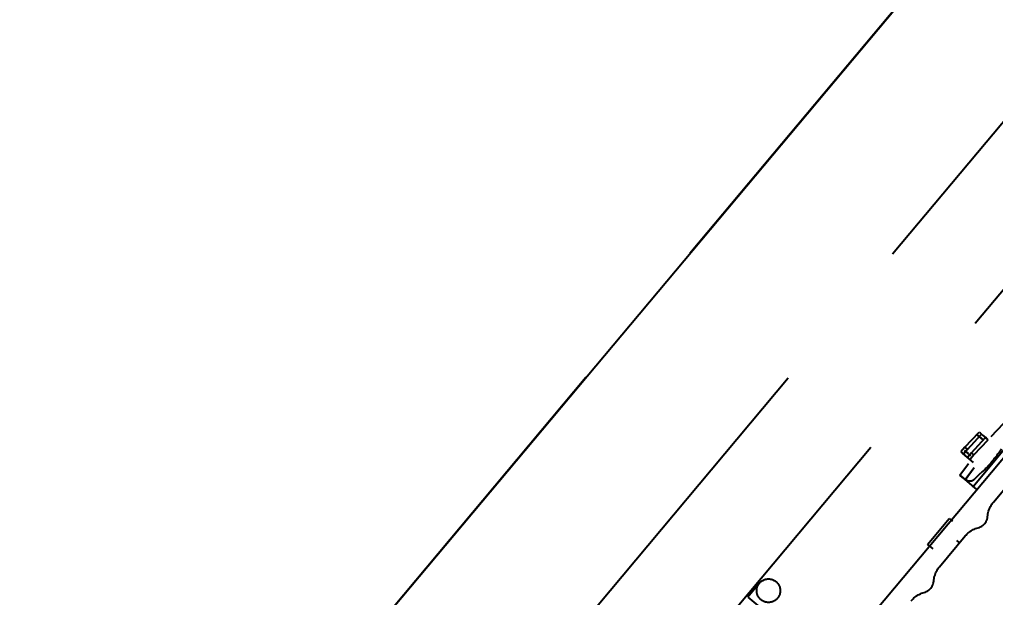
# Model space of a CAD drawing. Header units: millimetres. Extents: x 834140250 to 834644390, y 817877047 to 817987022.
# Drawn here: x 834368166 to 834368920, y 817965192 to 817965638 of the extents above; entities that cross this region are included whole.
import ezdxf

# ---------------------------------------------------------------- set-up
doc = ezdxf.new("R2010")
doc.units = ezdxf.units.MM
doc.header["$LTSCALE"] = 1000
doc.header["$MEASUREMENT"] = 0
doc.linetypes.add('3B52X-MAGP-P-L000_XB$0$HIDDEN', pattern=[0.375, 0.25, -0.125])
doc.layers.get('Defpoints').update_dxf_attribs({"color": 150})
for name, color, linetype in [('3B52X-MAGP-P-L000_XB$0$VPA500_Equipment', 9, 'Continuous'), ('3B52X-MAGP-P-L000_XB$0$VPA500_Plinth', 7, 'Continuous'), ('MGD031_1', 7, 'Continuous')]:
    doc.layers.add(name, color=color, linetype=linetype)
doc.styles.add('1_2.5mm', font='arial.ttf', dxfattribs={"width": 0.8, "height": 0.0025})
doc.styles.add('Style-Arial', font='arial.ttf', dxfattribs={"width": 0.8})
doc.dimstyles.get("Standard").update_dxf_attribs({"dimtxt": 0.18, "dimasz": 0.18, "dimexe": 0.18, "dimexo": 0.0625, "dimgap": 0.09, "dimtad": 0, "dimtih": 1, "dimtoh": 1, "dimdec": 4, "dimzin": 1, "dimdsep": 46, "dimtxsty": '1_2.5mm', "dimcen": 0, "dimadec": 0, "dimazin": 0, "dimtfac": 1, "dimtdec": 4, "dimtofl": 0, "dimtmove": 0, "dimatfit": 3, "dimfxl": 0, "dimtolj": 1, "dimtzin": 1, "dimarcsym": 0})

# ---------------------------------------------------------------- blocks, each defined once
blk = doc.blocks.new('_ArchTick')
at = {"color": 0, "linetype": 'ByBlock', "const_width": 0.15}
blk.add_lwpolyline([(-0.5, -0.5), (0.5, 0.5)], dxfattribs=at)
blk = doc.blocks.new('*D19')
at = {"layer": 'Defpoints', "color": 0}
for p in [(834373655.84, 817975554.48), (834373794.63, 817975438.01), (834360028.49, 817959020.83)]:
    blk.add_point(p, dxfattribs=at)
at = {"layer": 'MGD031_1', "color": 0, "lineweight": -2}
for p, q in [((834373584.89, 817975614.01), (834373446.09, 817975730.48)), ((834359884.11, 817959141.98), (834373655.84, 817975554.48)), ((834359818.74, 817959196.83), (834359674.37, 817959317.97))]:
    blk.add_line(p, q, dxfattribs=at)
at = {"layer": 'MGD031_1', "color": 0, "lineweight": -2, "xscale": 547.6004642393601, "yscale": 547.6004642393601, "zscale": 547.6004642393601}
for p, rotation in [((834373655.84, 817975554.48), 49.99999993868348), ((834359884.11, 817959141.98), 229.9999999386835)]:
    blk.add_blockref('_ArchTick', p, dxfattribs=dict(at, rotation=rotation))
at = {"layer": 'MGD031_1', "color": 0, "insert": (834366364.67, 817967688.32), "char_height": 500, "attachment_point": 5, "rotation": 50, "style": 'Style-Arial'}
blk.add_mtext('21425', dxfattribs=at)
blk = doc.blocks.new('*D21')
at = {"layer": 'Defpoints', "color": 0}
for p in [(834369303.49, 817968045.3), (834369447.87, 817967924.15), (834365070.64, 817962707.58)]:
    blk.add_point(p, dxfattribs=at)
at = {"layer": 'MGD031_1', "color": 0, "lineweight": -2}
for p, q in [((834369238.12, 817968100.15), (834369093.75, 817968221.29)), ((834364926.27, 817962828.73), (834369303.49, 817968045.3)), ((834364860.9, 817962883.58), (834364716.52, 817963004.72))]:
    blk.add_line(p, q, dxfattribs=at)
at = {"layer": 'MGD031_1', "color": 0, "lineweight": -2, "xscale": 547.6004642393601, "yscale": 547.6004642393601, "zscale": 547.6004642393601}
for p, rotation in [((834369303.49, 817968045.3), 49.99999993868348), ((834364926.27, 817962828.73), 229.9999999386835)]:
    blk.add_blockref('_ArchTick', p, dxfattribs=dict(at, rotation=rotation))
at = {"layer": 'MGD031_1', "color": 0, "insert": (834366709.57, 817965777.1), "char_height": 500, "attachment_point": 5, "rotation": 50, "style": 'Style-Arial'}
blk.add_mtext('6810', dxfattribs=at)
blk = doc.blocks.new('*D25')
at = {"layer": 'Defpoints', "color": 0}
for p in [(834369126.47, 817967541.13), (834371175.64, 817965821.67), (834371059.92, 817965683.76)]:
    blk.add_point(p, dxfattribs=at)
at = {"layer": 'MGD031_1', "color": 0, "lineweight": -2}
for p, q in [((834369010.75, 817967403.21), (834371059.92, 817965683.76)), ((834368950.48, 817967331.39), (834368834.75, 817967193.47)), ((834370999.65, 817965611.93), (834370883.92, 817965474.01))]:
    blk.add_line(p, q, dxfattribs=at)
at = {"layer": 'MGD031_1', "color": 0, "lineweight": -2, "xscale": 547.6004642393601, "yscale": 547.6004642393601, "zscale": 547.6004642393601}
for p, rotation in [((834369010.75, 817967403.21), 139.9999999386835), ((834371059.92, 817965683.76), 319.9999999386835)]:
    blk.add_blockref('_ArchTick', p, dxfattribs=dict(at, rotation=rotation))
at = {"layer": 'MGD031_1', "color": 0, "insert": (834369695.24, 817966138.18), "char_height": 500, "attachment_point": 5, "rotation": 320, "style": 'Style-Arial'}
blk.add_mtext('2675', dxfattribs=at)
blk = doc.blocks.new('GFA_GF')
at = {"layer": '3B52X-MAGP-P-L000_XB$0$VPA500_Equipment', "color": 253, "linetype": '3B52X-MAGP-P-L000_XB$0$HIDDEN'}
for p, q in [((-8035.48, 24479.84), (-6428.52, 26394.94)), ((-7971.64, 24426.27), (-6647.51, 26004.31)), ((-6691.88, 25821.36), (-7151.38, 25273.74)), ((-6767.74, 25736.64), (-6719.84, 25794.61)), ((-6774.22, 25766.91), (-6763.32, 25778.6)), ((-6774.22, 25766.91), (-6763.32, 25778.6)), ((-6763.32, 25778.6), (-6762.59, 25777.98)), ((-6763.32, 25778.6), (-6762.59, 25777.98)), ((-6744.64, 25784.89), (-6754.18, 25774.85)), ((-6772.24, 25765.24), (-6761.34, 25776.94)), ((-6769.23, 25762.71), (-6758.33, 25774.41)), ((-6767.24, 25761.05), (-6756.35, 25772.74)), ((-6764.6, 25776.28), (-6761.75, 25773.9)), ((-6762.72, 25774.71), (-6764.6, 25776.28)), ((-6762.72, 25774.71), (-6764.6, 25776.28)), ((-6762.72, 25774.71), (-6759.88, 25772.32)), ((-6762.59, 25777.98), (-6760.61, 25776.32)), ((-6759.88, 25772.32), (-6761.75, 25773.9)), ((-6761.34, 25776.94), (-6760.61, 25776.32)), ((-6760.6, 25776.32), (-6758.33, 25774.41)), ((-6756.35, 25772.74), (-6758.33, 25774.41)), ((-6758.33, 25774.41), (-6758.21, 25774.31)), ((-6757.57, 25773.77), (-6758.21, 25774.31)), ((-6757.24, 25773.5), (-6757.57, 25773.77)), ((-6757.24, 25773.5), (-6756.82, 25773.14)), ((-6756.82, 25773.14), (-6756.44, 25772.82)), ((-6756.35, 25772.74), (-6756.23, 25772.64)), ((-6774.22, 25766.91), (-6777.29, 25763.25)), ((-6772.24, 25765.24), (-6775.3, 25761.59)), ((-6774.59, 25764.37), (-6771.75, 25761.99)), ((-6772.71, 25762.8), (-6774.59, 25764.37)), ((-6774.22, 25766.91), (-6772.24, 25765.24)), ((-6777.29, 25763.25), (-6775.3, 25761.59)), ((-6777.29, 25763.25), (-6775.76, 25761.97)), ((-6767.62, 25755.15), (-6775.76, 25761.97)), ((-6775.3, 25761.59), (-6773.77, 25760.31)), ((-6772.71, 25762.8), (-6769.87, 25760.41)), ((-6769.23, 25762.71), (-6772.29, 25759.06)), ((-6771.53, 25758.43), (-6772.29, 25759.06)), ((-6770.31, 25757.4), (-6772.29, 25759.06)), ((-6770.89, 25757.89), (-6771.53, 25758.43)), ((-6770.57, 25757.62), (-6770.89, 25757.89)), ((-6770.57, 25757.62), (-6770.14, 25757.26)), ((-6767.24, 25761.05), (-6770.31, 25757.4)), ((-6769.55, 25756.76), (-6770.31, 25757.4)), ((-6769.61, 25756.81), (-6770.14, 25757.26)), ((-6767.24, 25761.05), (-6769.23, 25762.71)), ((-6778.09, 25745.26), (-6771.37, 25754.36)), ((-6774.13, 25741.93), (-6767.4, 25751.04)), ((-6774.09, 25741.9), (-6767.06, 25751.41)), ((-6778.09, 25745.26), (-6774.13, 25741.93)), ((-6776.05, 25743.54), (-6778.09, 25745.26)), ((-6770.65, 25739.08), (-6777.39, 25744.74)), ((-6766.89, 25735.93), (-6770.65, 25739.08)), ((-6764.21, 25733.68), (-6767.74, 25736.64)), ((-6767.74, 25736.64), (-6766.9, 25735.93)), ((-6803.09, 25691.88), (-6786.3, 25711.89)), ((-6786.3, 25711.89), (-6783.92, 25709.89)), ((-6803.09, 25691.88), (-6799.12, 25688.55)), ((-6780.73, 25695.04), (-6778.11, 25692.84)), ((-6932.81, 25662.1), (-6941.8, 25651.38)), ((-6941.8, 25651.38), (-6927.91, 25639.72))]:
    blk.add_line(p, q, dxfattribs=at)
blk.add_lwpolyline([(-8191.69, 24480.36), (-6520.45, 26472.07), (-5754.4, 25829.28), (-7425.65, 23837.57)], close=True, dxfattribs=at)
for points in [[(-6760.95, 25747.83), (-6760.26, 25748.49), (-6759.64, 25749.08), (-6758.97, 25749.74), (-6758.31, 25750.42), (-6757.62, 25751.13), (-6756.92, 25751.86), (-6756.21, 25752.63), (-6755.5, 25753.41), (-6754.78, 25754.21), (-6754.08, 25755.02), (-6753.36, 25755.85), (-6752.65, 25756.7), (-6751.96, 25757.54), (-6751.28, 25758.38), (-6750.61, 25759.22), (-6749.96, 25760.07), (-6749.32, 25760.9), (-6748.71, 25761.72), (-6748.13, 25762.52), (-6747.58, 25763.3), (-6747.04, 25764.07), (-6746.55, 25764.8), (-6745.93, 25765.73)], [(-6752.26, 25724.52), (-6732.37, 25748.35)], [(-6767.09, 25742.12), (-6767.41, 25741.76), (-6767.82, 25741.39), (-6768.25, 25741.1), (-6768.7, 25740.9), (-6769.19, 25740.74), (-6769.69, 25740.65), (-6770.21, 25740.62), (-6770.72, 25740.65), (-6771.24, 25740.73), (-6771.73, 25740.87), (-6772.21, 25741.05), (-6772.69, 25741.28), (-6773.14, 25741.56), (-6773.56, 25741.87)], [(-6760.96, 25747.83), (-6763.19, 25745.82), (-6766.06, 25743.12), (-6767.09, 25742.12)], [(-6756.74, 25713.54), (-6756.63, 25714.54), (-6756.48, 25715.53), (-6756.27, 25716.52), (-6756.01, 25717.48), (-6755.71, 25718.44), (-6755.36, 25719.37), (-6754.95, 25720.29), (-6754.51, 25721.18), (-6754.01, 25722.06), (-6753.47, 25722.9), (-6752.89, 25723.72), (-6752.26, 25724.52)], [(-6764.04, 25704.8), (-6763.05, 25705.12), (-6762.11, 25705.53), (-6761.24, 25706.03), (-6760.42, 25706.61), (-6759.67, 25707.28), (-6758.99, 25708.01), (-6758.39, 25708.81), (-6757.88, 25709.66), (-6757.45, 25710.57), (-6757.11, 25711.52), (-6756.88, 25712.51), (-6756.74, 25713.54)], [(-6774.01, 25698.45), (-6773.35, 25699.21), (-6772.65, 25699.93), (-6771.91, 25700.61), (-6771.14, 25701.25), (-6770.35, 25701.84), (-6769.52, 25702.4), (-6768.67, 25702.91), (-6767.78, 25703.38), (-6766.88, 25703.81), (-6765.95, 25704.19), (-6765.01, 25704.52), (-6764.04, 25704.8)], [(-6793.9, 25674.62), (-6774.01, 25698.45)], [(-6798.33, 25663.74), (-6798.23, 25664.73), (-6798.08, 25665.72), (-6797.87, 25666.69), (-6797.62, 25667.65), (-6797.31, 25668.59), (-6796.96, 25669.52), (-6796.57, 25670.43), (-6796.12, 25671.32), (-6795.63, 25672.18), (-6795.1, 25673.02), (-6794.52, 25673.83), (-6793.9, 25674.62)], [(-6805.77, 25654.84), (-6804.76, 25655.16), (-6803.81, 25655.58), (-6802.91, 25656.1), (-6802.08, 25656.69), (-6801.32, 25657.36), (-6800.63, 25658.11), (-6800.02, 25658.92), (-6799.49, 25659.79), (-6799.06, 25660.71), (-6798.72, 25661.68), (-6798.47, 25662.69), (-6798.33, 25663.74)], [(-6815.65, 25648.56), (-6814.99, 25649.3), (-6814.29, 25650.02), (-6813.57, 25650.69), (-6812.81, 25651.32), (-6812.02, 25651.91), (-6811.2, 25652.47), (-6810.35, 25652.98), (-6809.48, 25653.44), (-6808.58, 25653.86), (-6807.66, 25654.23), (-6806.72, 25654.56), (-6805.77, 25654.84)]]:
    blk.add_lwpolyline(points, dxfattribs=at)
blk.add_circle((-6925.86, 25656.27), 9.07, dxfattribs=at)
at = {"layer": '3B52X-MAGP-P-L000_XB$0$VPA500_Plinth', "color": 253}
blk.add_lwpolyline([(-8191.69, 24480.36), (-6520.45, 26472.07), (-5754.4, 25829.28), (-7425.65, 23837.57)], close=True, dxfattribs=at)

msp = doc.modelspace()

# ---------------------------------------------------------------- block references
at = {"layer": 'MGD031_1'}
msp.add_blockref('GFA_GF', (834375670.32, 817939541.23), dxfattribs=at)

# ---------------------------------------------------------------- dimensions: what is measured, and where the dimension line sits
for base, p1, p2, angle, picture, middle in [((834373655.84, 817975554.48), (834360028.49, 817959020.83), (834373794.63, 817975438.01), 50, '*D19', (834366364.67, 817967688.32)), ((834369303.49, 817968045.3), (834365070.64, 817962707.58), (834369447.87, 817967924.15), 50, '*D21', (834366709.57, 817965777.1)), ((834371059.92, 817965683.76), (834369126.47, 817967541.13), (834371175.64, 817965821.67), 140, '*D25', (834369695.24, 817966138.18))]:
    dim = msp.add_linear_dim(base=base, p1=p1, p2=p2, angle=angle, dimstyle='Standard', override={"dimscale": 50, "dimtxt": 10, "dimasz": 10.952009, "dimexe": 5.476005, "dimexo": 5.476005, "dimgap": 5.476005, "dimtad": 1, "dimtih": 0, "dimtoh": 0, "dimdec": 0, "dimzin": 11, "dimtxsty": 'Style-Arial', "dimblk": 'ArchTick', "dimadec": 4, "dimazin": 3, "dimtdec": 0, "dimatfit": 1, "dimfrac": 2, "dimtolj": 0, "dimtzin": 11}, dxfattribs=at)
    dim.commit()
    dim.dimension.update_dxf_attribs({"geometry": picture, "text_midpoint": middle})

doc.saveas('drawing.dxf')
